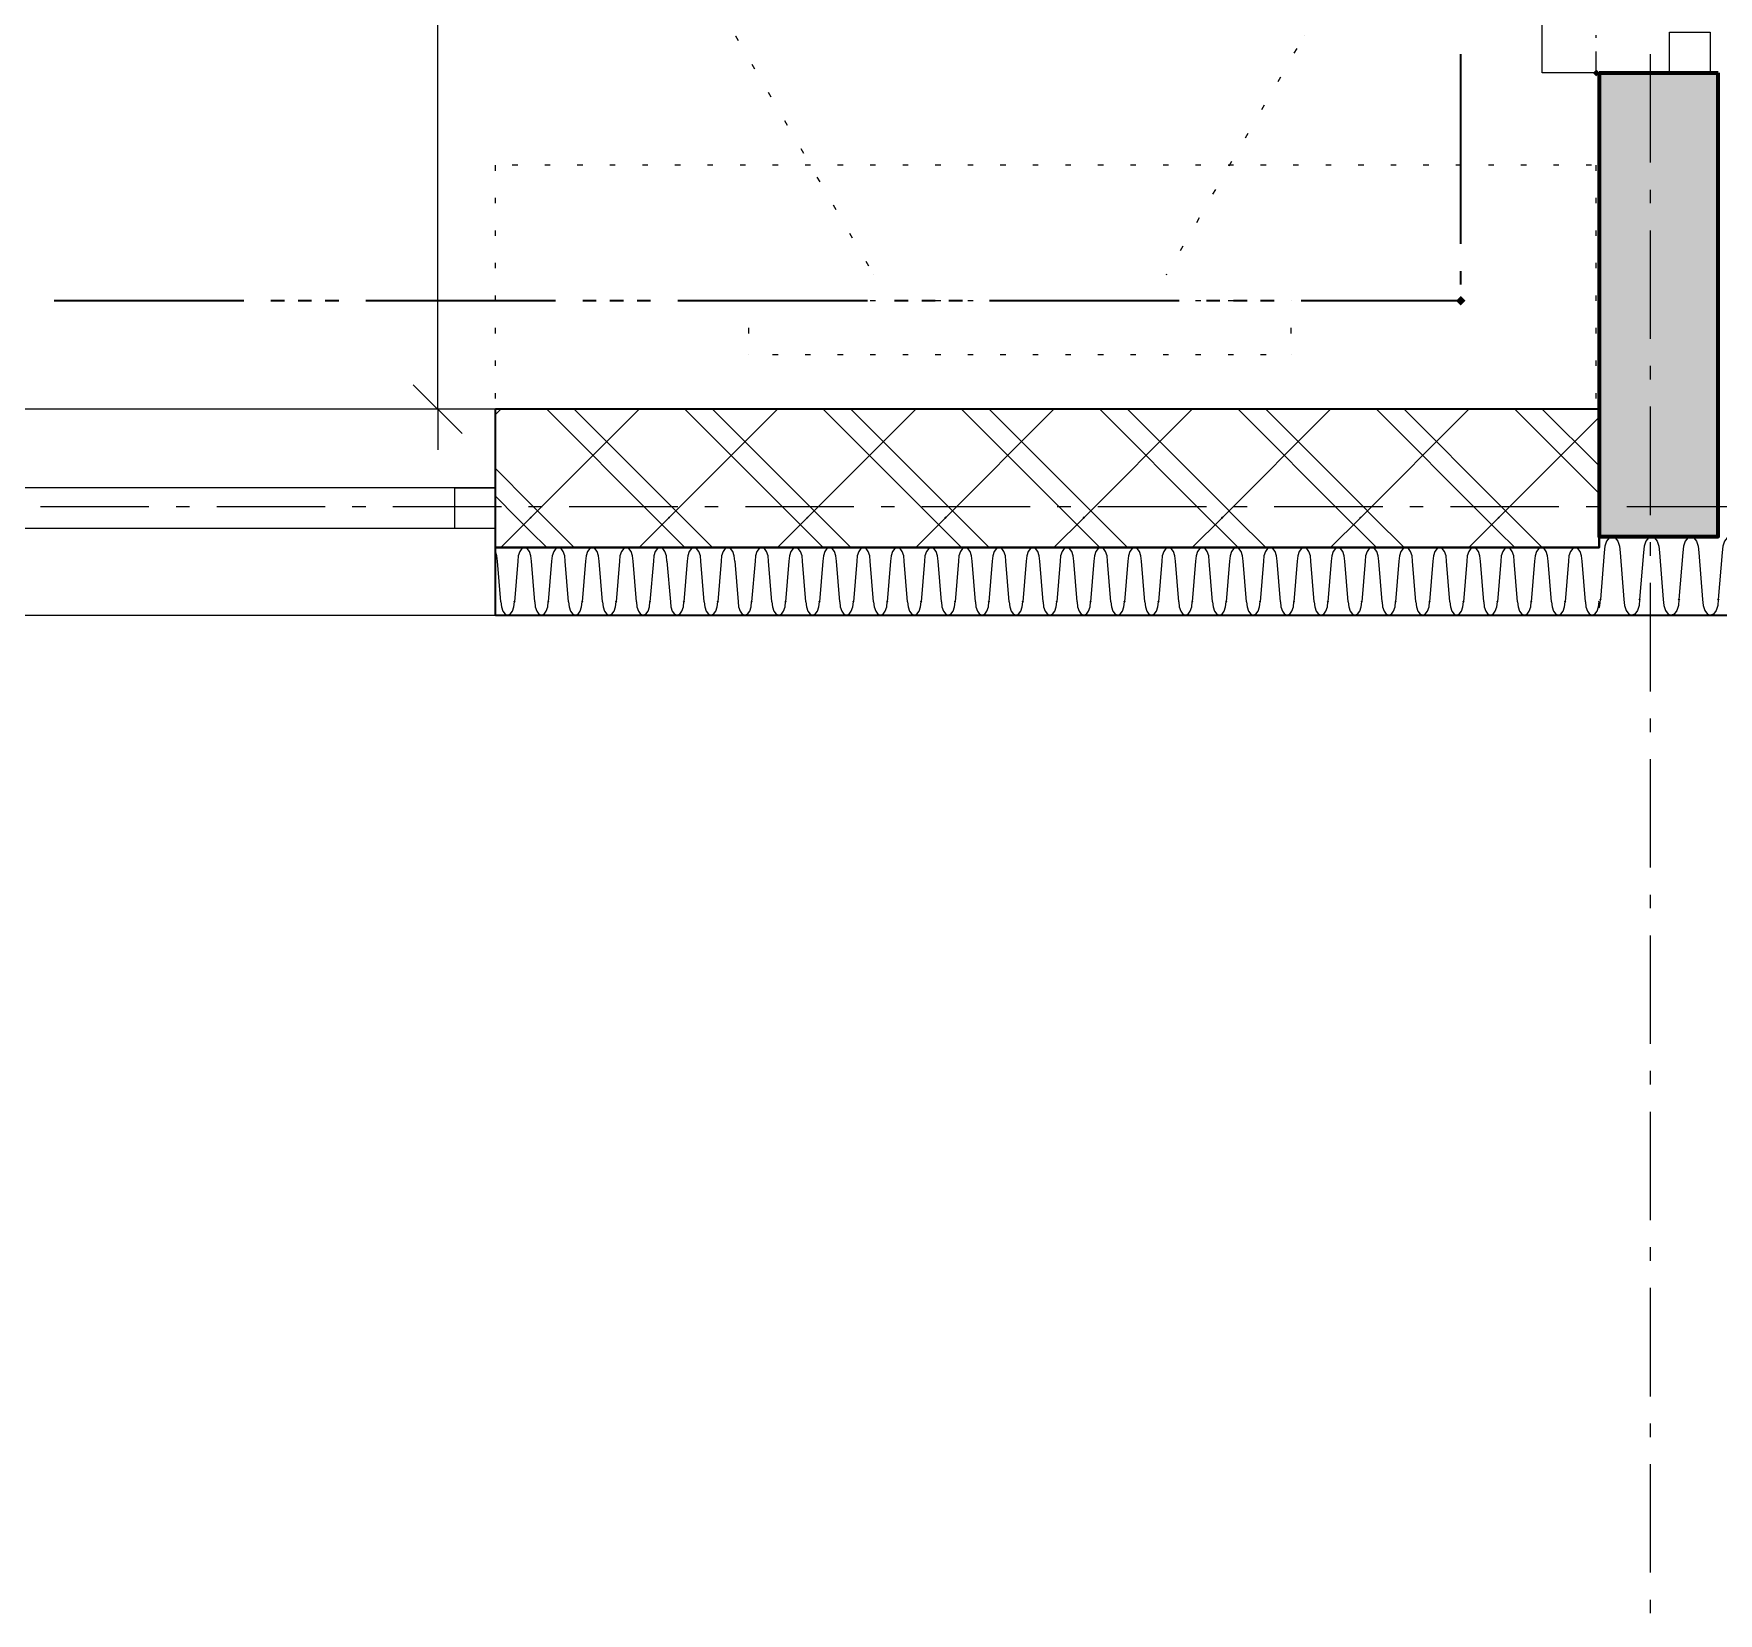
# Model space of a CAD drawing. Header units: millimetres. Extents: x 0 to 594, y 0 to 420.
# Drawn here: x 516.23 to 548.07, y 119.21 to 149.07 of the extents above; entities that cross this region are included whole.
import ezdxf

# ---------------------------------------------------------------- set-up
doc = ezdxf.new("R2010")
doc.units = ezdxf.units.MM
doc.header["$LTSCALE"] = 8
for name, color, linetype in [('PDF_Dvere', 7, 'Continuous'), ('PDF_Koty delkove', 7, 'Continuous'), ('PDF_Nabytek', 7, 'Continuous'), ('PDF_Obecne 0.25', 7, 'Continuous'), ('PDF_Okna', 7, 'Continuous'), ('PDF_Osy hlavni', 7, 'Continuous'), ('PDF_Pozarni useky', 7, 'Continuous'), ('PDF_Steny obvodove nosne', 7, 'Continuous'), ('PDF_Steny sendvic', 7, 'Continuous'), ('PDF_Zatepleni', 7, 'Continuous')]:
    doc.layers.add(name, color=color, linetype=linetype)

msp = doc.modelspace()

# ---------------------------------------------------------------- linework, layer by layer
at = {"layer": 'PDF_Dvere', "lineweight": 25}
msp.add_lwpolyline([(547.917, 149.093), (547.917, 148.324), (547.148, 148.324), (547.148, 149.093)], close=True, dxfattribs=at)
at = {"layer": 'PDF_Koty delkove', "lineweight": 18}
for points in [[(523.866, 141.969), (523.866, 172.383), (523.866, 194.193), (523.866, 195.679), (523.866, 196.704), (523.866, 219.92), (523.866, 221.611), (523.866, 223.712)], [(524.327, 141.508), (523.405, 142.431)], [(524.635, 141.969), (523.866, 141.969), (523.097, 141.969)], [(523.866, 141.969), (523.866, 141.201)]]:
    msp.add_lwpolyline(points, dxfattribs=at)
at = {"layer": 'PDF_Nabytek', "lineweight": 13}
for points in [[(529.496, 149.031), (529.496, 149.031)], [(529.554, 148.931), (529.503, 149.02)], [(540.25, 149.031), (540.25, 149.031)], [(540.057, 148.697), (540.108, 148.786)], [(529.862, 148.398), (529.81, 148.487)], [(539.749, 148.164), (539.801, 148.253)], [(530.169, 147.866), (530.118, 147.954)], [(539.442, 147.632), (539.493, 147.72)], [(530.477, 147.333), (530.425, 147.422)], [(539.134, 147.099), (539.186, 147.188)], [(530.784, 146.8), (530.733, 146.889)], [(524.957, 146.582), (524.957, 146.582)], [(524.957, 146.582), (524.957, 146.582)], [(524.957, 146.477), (524.957, 146.579)], [(525.378, 146.582), (525.275, 146.582)], [(525.993, 146.582), (525.89, 146.582)], [(526.608, 146.582), (526.505, 146.582)], [(527.223, 146.582), (527.12, 146.582)], [(527.838, 146.582), (527.735, 146.582)], [(528.453, 146.582), (528.35, 146.582)], [(529.068, 146.582), (528.965, 146.582)], [(529.683, 146.582), (529.58, 146.582)], [(530.298, 146.582), (530.195, 146.582)], [(530.913, 146.582), (530.81, 146.582)], [(531.528, 146.582), (531.425, 146.582)], [(532.143, 146.582), (532.04, 146.582)], [(532.758, 146.582), (532.655, 146.582)], [(533.373, 146.582), (533.27, 146.582)], [(533.988, 146.582), (533.885, 146.582)], [(534.603, 146.582), (534.5, 146.582)], [(535.218, 146.582), (535.115, 146.582)], [(535.833, 146.582), (535.73, 146.582)], [(536.448, 146.582), (536.345, 146.582)], [(537.063, 146.582), (536.96, 146.582)], [(537.678, 146.582), (537.575, 146.582)], [(538.293, 146.582), (538.19, 146.582)], [(538.908, 146.582), (538.805, 146.582)], [(538.827, 146.566), (538.878, 146.655)], [(539.523, 146.582), (539.42, 146.582)], [(540.138, 146.582), (540.035, 146.582)], [(540.753, 146.582), (540.65, 146.582)], [(541.368, 146.582), (541.265, 146.582)], [(541.983, 146.582), (541.88, 146.582)], [(542.598, 146.582), (542.495, 146.582)], [(543.213, 146.582), (543.11, 146.582)], [(543.828, 146.582), (543.725, 146.582)], [(544.443, 146.582), (544.34, 146.582)], [(545.058, 146.582), (544.955, 146.582)], [(545.673, 146.582), (545.57, 146.582)], [(545.764, 146.582), (545.764, 146.582)], [(545.764, 146.582), (545.764, 146.582)], [(545.764, 146.477), (545.764, 146.579)], [(531.092, 146.268), (531.04, 146.357)], [(524.957, 145.862), (524.957, 145.964)], [(538.519, 146.034), (538.571, 146.123)], [(545.764, 145.862), (545.764, 145.964)], [(531.399, 145.735), (531.348, 145.824)], [(538.212, 145.501), (538.263, 145.59)], [(524.957, 145.247), (524.957, 145.349)], [(531.707, 145.203), (531.655, 145.291)], [(545.764, 145.247), (545.764, 145.349)], [(537.904, 144.969), (537.956, 145.057)], [(524.957, 144.632), (524.957, 144.734)], [(532.014, 144.67), (531.963, 144.759)], [(545.764, 144.632), (545.764, 144.734)], [(532.108, 144.507), (532.108, 144.507)], [(537.638, 144.507), (537.648, 144.525)], [(537.638, 144.507), (537.638, 144.507)], [(524.957, 144.017), (524.957, 144.12)], [(529.748, 144.017), (529.748, 144.019)], [(529.748, 144.019), (529.748, 144.019)], [(529.748, 144.019), (529.748, 144.019)], [(530.298, 144.019), (530.195, 144.019)], [(530.913, 144.019), (530.81, 144.019)], [(531.528, 144.019), (531.425, 144.019)], [(532.143, 144.019), (532.04, 144.019)], [(532.758, 144.019), (532.655, 144.019)], [(533.373, 144.019), (533.27, 144.019)], [(533.988, 144.019), (533.885, 144.019)], [(534.603, 144.019), (534.5, 144.019)], [(535.218, 144.019), (535.115, 144.019)], [(535.833, 144.019), (535.73, 144.019)], [(536.448, 144.019), (536.345, 144.019)], [(537.063, 144.019), (536.96, 144.019)], [(537.678, 144.019), (537.575, 144.019)], [(538.293, 144.019), (538.19, 144.019)], [(538.908, 144.019), (538.805, 144.019)], [(539.523, 144.019), (539.42, 144.019)], [(539.998, 144.017), (539.998, 144.019)], [(539.998, 144.019), (539.998, 144.019)], [(539.998, 144.019), (539.998, 144.019)], [(545.764, 144.017), (545.764, 144.12)], [(524.957, 143.402), (524.957, 143.505)], [(529.748, 143.402), (529.748, 143.505)], [(539.998, 143.402), (539.998, 143.505)], [(545.764, 143.402), (545.764, 143.505)], [(529.748, 142.994), (529.748, 142.994)], [(529.748, 142.994), (529.748, 142.994)], [(530.298, 142.994), (530.195, 142.994)], [(530.913, 142.994), (530.81, 142.994)], [(531.528, 142.994), (531.425, 142.994)], [(532.143, 142.994), (532.04, 142.994)], [(532.758, 142.994), (532.655, 142.994)], [(533.373, 142.994), (533.27, 142.994)], [(533.988, 142.994), (533.885, 142.994)], [(534.603, 142.994), (534.5, 142.994)], [(535.218, 142.994), (535.115, 142.994)], [(535.833, 142.994), (535.73, 142.994)], [(536.448, 142.994), (536.345, 142.994)], [(537.063, 142.994), (536.96, 142.994)], [(537.678, 142.994), (537.575, 142.994)], [(538.293, 142.994), (538.19, 142.994)], [(538.908, 142.994), (538.805, 142.994)], [(539.523, 142.994), (539.42, 142.994)], [(539.998, 142.994), (539.998, 142.994)], [(539.998, 142.994), (539.998, 142.994)], [(524.957, 142.787), (524.957, 142.89)], [(545.764, 142.787), (545.764, 142.89)], [(524.957, 142.172), (524.957, 142.275)], [(545.764, 142.172), (545.764, 142.275)], [(524.957, 141.969), (524.957, 141.969)], [(524.957, 141.969), (524.957, 141.969)], [(525.378, 141.969), (525.275, 141.969)], [(525.993, 141.969), (525.89, 141.969)], [(526.608, 141.969), (526.505, 141.969)], [(527.223, 141.969), (527.12, 141.969)], [(527.838, 141.969), (527.735, 141.969)], [(528.453, 141.969), (528.35, 141.969)], [(529.068, 141.969), (528.965, 141.969)], [(529.683, 141.969), (529.58, 141.969)], [(530.298, 141.969), (530.195, 141.969)], [(530.913, 141.969), (530.81, 141.969)], [(531.528, 141.969), (531.425, 141.969)], [(532.143, 141.969), (532.04, 141.969)], [(532.758, 141.969), (532.655, 141.969)], [(533.373, 141.969), (533.27, 141.969)], [(533.988, 141.969), (533.885, 141.969)], [(534.603, 141.969), (534.5, 141.969)], [(535.218, 141.969), (535.115, 141.969)], [(535.833, 141.969), (535.73, 141.969)], [(536.448, 141.969), (536.345, 141.969)], [(537.063, 141.969), (536.96, 141.969)], [(537.678, 141.969), (537.575, 141.969)], [(538.293, 141.969), (538.19, 141.969)], [(538.908, 141.969), (538.805, 141.969)], [(539.523, 141.969), (539.42, 141.969)], [(540.138, 141.969), (540.035, 141.969)], [(540.753, 141.969), (540.65, 141.969)], [(541.368, 141.969), (541.265, 141.969)], [(541.983, 141.969), (541.88, 141.969)], [(542.598, 141.969), (542.495, 141.969)], [(543.213, 141.969), (543.11, 141.969)], [(543.828, 141.969), (543.725, 141.969)], [(544.443, 141.969), (544.34, 141.969)], [(545.058, 141.969), (544.955, 141.969)], [(545.673, 141.969), (545.57, 141.969)], [(545.764, 141.969), (545.764, 141.969)], [(545.764, 141.969), (545.764, 141.969)]]:
    msp.add_lwpolyline(points, dxfattribs=at)
at = {"layer": 'PDF_Obecne 0.25', "lineweight": 25}
msp.add_lwpolyline([(545.764, 148.324), (544.739, 148.324), (544.739, 158.574), (545.764, 158.574)], dxfattribs=at)
at = {"layer": 'PDF_Okna', "lineweight": 25}
for points in [[(524.957, 141.969), (514.707, 141.969)], [(524.957, 140.483), (514.707, 140.483)], [(524.957, 139.714), (514.707, 139.714)], [(514.707, 138.074), (524.957, 138.074)]]:
    msp.add_lwpolyline(points, dxfattribs=at)
msp.add_lwpolyline([(524.957, 139.714), (524.188, 139.714), (524.188, 140.483), (524.957, 140.483)], close=True, dxfattribs=at)
at = {"layer": 'PDF_Osy hlavni', "lineweight": 18}
for points in [[(546.789, 146.631), (546.789, 148.681)], [(546.789, 145.862), (546.789, 146.118)], [(546.789, 143.3), (546.789, 145.349)], [(546.789, 142.531), (546.789, 142.787)], [(546.789, 139.968), (546.789, 142.018)], [(518.408, 140.124), (516.358, 140.124)], [(519.177, 140.124), (518.921, 140.124)], [(521.739, 140.124), (519.689, 140.124)], [(522.508, 140.124), (522.252, 140.124)], [(525.07, 140.124), (523.02, 140.124)], [(525.839, 140.124), (525.583, 140.124)], [(528.402, 140.124), (526.352, 140.124)], [(529.17, 140.124), (528.914, 140.124)], [(531.733, 140.124), (529.683, 140.124)], [(532.502, 140.124), (532.245, 140.124)], [(535.064, 140.124), (533.014, 140.124)], [(535.833, 140.124), (535.577, 140.124)], [(538.395, 140.124), (536.345, 140.124)], [(539.164, 140.124), (538.908, 140.124)], [(541.727, 140.124), (539.677, 140.124)], [(542.495, 140.124), (542.239, 140.124)], [(545.058, 140.124), (543.008, 140.124)], [(545.827, 140.124), (545.57, 140.124)], [(548.389, 140.124), (546.339, 140.124)], [(546.789, 139.2), (546.789, 139.456)], [(546.789, 136.637), (546.789, 138.687)], [(546.789, 135.868), (546.789, 136.125)], [(546.789, 133.306), (546.789, 135.356)], [(546.789, 132.537), (546.789, 132.793)], [(546.789, 129.975), (546.789, 132.025)], [(546.789, 129.206), (546.789, 129.462)], [(546.789, 126.643), (546.789, 128.693)], [(546.789, 125.875), (546.789, 126.131)], [(546.789, 123.312), (546.789, 125.362)], [(546.789, 122.543), (546.789, 122.8)], [(546.789, 119.981), (546.789, 122.031)], [(546.789, 119.212), (546.789, 119.468)]]:
    msp.add_lwpolyline(points, dxfattribs=at)
at = {"layer": 'PDF_Pozarni useky', "lineweight": 35}
for points in [[(543.202, 145.093), (543.202, 148.681)], [(543.202, 144.325), (543.202, 144.581)], [(520.202, 144.019), (516.614, 144.019)], [(520.97, 144.019), (520.714, 144.019)], [(521.483, 144.019), (521.227, 144.019)], [(521.995, 144.019), (521.739, 144.019)], [(526.095, 144.019), (522.508, 144.019)], [(526.864, 144.019), (526.608, 144.019)], [(527.377, 144.019), (527.12, 144.019)], [(527.889, 144.019), (527.633, 144.019)], [(531.989, 144.019), (528.402, 144.019)], [(532.758, 144.019), (532.502, 144.019)], [(533.27, 144.019), (533.014, 144.019)], [(533.783, 144.019), (533.527, 144.019)], [(537.883, 144.019), (534.295, 144.019)], [(538.652, 144.019), (538.395, 144.019)], [(539.164, 144.019), (538.908, 144.019)], [(539.677, 144.019), (539.42, 144.019)], [(543.202, 144.019), (540.189, 144.019)], [(543.202, 144.019), (543.202, 144.068)]]:
    msp.add_lwpolyline(points, dxfattribs=at)
at = {"layer": 'PDF_Pozarni useky', "lineweight": 35, "transparency": 33554559}
for points in [[(543.292, 144.019), (543.202, 143.93), (543.202, 144.109), (543.112, 144.019)], [(543.202, 143.93), (543.112, 144.019), (543.292, 144.019), (543.202, 144.109)]]:
    msp.add_solid(points, dxfattribs=at)
at = {"layer": 'PDF_Steny obvodove nosne', "lineweight": 70}
for points in [[(545.816, 148.324), (545.816, 141.969), (545.816, 139.561), (548.071, 139.561), (548.071, 148.324)], [(545.816, 148.324), (547.148, 148.324), (547.917, 148.324), (548.071, 148.324)]]:
    msp.add_lwpolyline(points, dxfattribs=at)
at = {"layer": 'PDF_Steny obvodove nosne', "color": 9, "lineweight": 9, "true_color": 0xc0c0c0, "transparency": 33554559}
msp.add_solid([(545.816, 139.561), (548.071, 139.561), (545.816, 148.324), (548.071, 148.324)], dxfattribs=at)
at = {"layer": 'PDF_Steny sendvic', "lineweight": 25}
for points in [[(545.764, 148.988), (545.764, 149.039)], [(545.764, 148.324), (545.764, 148.732)]]:
    msp.add_lwpolyline(points, dxfattribs=at)
at = {"layer": 'PDF_Steny sendvic', "lineweight": 9}
for points in [[(524.957, 141.867), (525.06, 141.969)], [(525.06, 139.356), (525.623, 139.919), (527.673, 141.969)], [(527.976, 139.919), (525.926, 141.969)], [(528.237, 140.181), (526.448, 141.969)], [(527.673, 139.356), (528.237, 139.919), (530.287, 141.969)], [(530.589, 139.919), (528.539, 141.969)], [(530.851, 140.181), (529.062, 141.969)], [(530.287, 139.356), (530.851, 139.919), (532.901, 141.969)], [(533.203, 139.919), (531.153, 141.969)], [(533.464, 140.181), (531.676, 141.969)], [(532.901, 139.356), (533.464, 139.919), (535.514, 141.969)], [(535.817, 139.919), (533.767, 141.969)], [(536.078, 140.181), (534.29, 141.969)], [(535.514, 139.356), (536.078, 139.919), (538.128, 141.969)], [(538.431, 139.919), (536.381, 141.969)], [(538.692, 140.181), (536.903, 141.969)], [(538.128, 139.356), (538.692, 139.919), (540.742, 141.969)], [(541.044, 139.919), (538.994, 141.969)], [(541.306, 140.181), (539.517, 141.969)], [(540.742, 139.356), (541.306, 139.919), (543.356, 141.969)], [(543.658, 139.919), (541.608, 141.969)], [(543.919, 140.181), (542.131, 141.969)], [(543.356, 139.356), (543.919, 139.919), (545.816, 141.816)], [(545.816, 140.376), (544.222, 141.969)], [(545.816, 140.898), (544.744, 141.969)], [(525.623, 140.181), (524.957, 140.847)], [(525.362, 139.919), (524.957, 140.324)], [(525.885, 139.919), (525.623, 140.181)], [(528.498, 139.919), (528.237, 140.181)], [(531.112, 139.919), (530.851, 140.181)], [(533.726, 139.919), (533.464, 140.181)], [(536.34, 139.919), (536.078, 140.181)], [(538.953, 139.919), (538.692, 140.181)], [(541.567, 139.919), (541.306, 140.181)], [(544.181, 139.919), (543.919, 140.181)], [(525.623, 139.658), (525.362, 139.919)], [(526.448, 139.356), (525.885, 139.919)], [(528.237, 139.658), (527.976, 139.919)], [(529.062, 139.356), (528.498, 139.919)], [(530.851, 139.658), (530.589, 139.919)], [(531.676, 139.356), (531.112, 139.919)], [(533.464, 139.658), (533.203, 139.919)], [(534.29, 139.356), (533.726, 139.919)], [(536.078, 139.658), (535.817, 139.919)], [(536.903, 139.356), (536.34, 139.919)], [(538.692, 139.658), (538.431, 139.919)], [(539.517, 139.356), (538.953, 139.919)], [(541.306, 139.658), (541.044, 139.919)], [(542.131, 139.356), (541.567, 139.919)], [(543.919, 139.658), (543.658, 139.919)], [(544.744, 139.356), (544.181, 139.919)], [(525.926, 139.356), (525.623, 139.658)], [(528.539, 139.356), (528.237, 139.658)], [(531.153, 139.356), (530.851, 139.658)], [(533.767, 139.356), (533.464, 139.658)], [(536.381, 139.356), (536.078, 139.658)], [(538.994, 139.356), (538.692, 139.658)], [(541.608, 139.356), (541.306, 139.658)], [(544.222, 139.356), (543.919, 139.658)], [(524.996, 139.099), (524.986, 139.198), (524.958, 139.282), (524.957, 139.283)], [(525.494, 139.356), (525.459, 139.337), (525.417, 139.282), (525.389, 139.198), (525.379, 139.099)], [(525.637, 139.099), (525.627, 139.198), (525.599, 139.282), (525.557, 139.337), (525.521, 139.356)], [(526.135, 139.356), (526.099, 139.337), (526.058, 139.282), (526.03, 139.198), (526.02, 139.099)], [(526.277, 139.099), (526.268, 139.198), (526.24, 139.282), (526.198, 139.337), (526.162, 139.356)], [(526.776, 139.356), (526.74, 139.337), (526.698, 139.282), (526.67, 139.198), (526.66, 139.099)], [(526.908, 139.198), (526.88, 139.282), (526.838, 139.337), (526.803, 139.356)], [(526.918, 139.099), (526.908, 139.198)], [(527.416, 139.356), (527.381, 139.337), (527.339, 139.282), (527.311, 139.198), (527.301, 139.099)], [(527.559, 139.099), (527.549, 139.198), (527.521, 139.282), (527.479, 139.337), (527.443, 139.356)], [(528.057, 139.356), (528.021, 139.337), (527.979, 139.282), (527.951, 139.198), (527.942, 139.099)], [(528.199, 139.099), (528.189, 139.198), (528.161, 139.282), (528.12, 139.337), (528.084, 139.356)], [(528.62, 139.282), (528.592, 139.198), (528.582, 139.099)], [(528.698, 139.356), (528.662, 139.337), (528.62, 139.282)], [(528.84, 139.099), (528.83, 139.198), (528.802, 139.282), (528.76, 139.337), (528.725, 139.356)], [(529.338, 139.356), (529.302, 139.337), (529.261, 139.282), (529.233, 139.198), (529.223, 139.099)], [(529.48, 139.099), (529.471, 139.198), (529.443, 139.282), (529.401, 139.337), (529.365, 139.356)], [(529.979, 139.356), (529.943, 139.337), (529.901, 139.282), (529.873, 139.198), (529.864, 139.099)], [(530.121, 139.099), (530.111, 139.198), (530.083, 139.282), (530.042, 139.337), (530.006, 139.356)], [(530.619, 139.356), (530.584, 139.337), (530.542, 139.282), (530.514, 139.198), (530.504, 139.099)], [(530.762, 139.099), (530.752, 139.198), (530.724, 139.282), (530.682, 139.337), (530.646, 139.356)], [(531.26, 139.356), (531.224, 139.337), (531.182, 139.282), (531.155, 139.198), (531.145, 139.099)], [(531.402, 139.099), (531.392, 139.198), (531.365, 139.282), (531.323, 139.337), (531.287, 139.356)], [(531.901, 139.356), (531.865, 139.337), (531.823, 139.282), (531.795, 139.198), (531.785, 139.099)], [(532.043, 139.099), (532.033, 139.198), (532.005, 139.282), (531.963, 139.337), (531.928, 139.356)], [(532.541, 139.356), (532.505, 139.337), (532.464, 139.282), (532.436, 139.198), (532.426, 139.099)], [(532.684, 139.099), (532.674, 139.198), (532.646, 139.282), (532.604, 139.337), (532.568, 139.356)], [(533.182, 139.356), (533.146, 139.337), (533.104, 139.282), (533.076, 139.198), (533.067, 139.099)], [(533.324, 139.099), (533.314, 139.198), (533.286, 139.282), (533.245, 139.337), (533.209, 139.356)], [(533.823, 139.356), (533.787, 139.337), (533.745, 139.282), (533.717, 139.198), (533.707, 139.099)], [(533.965, 139.099), (533.955, 139.198), (533.927, 139.282), (533.885, 139.337), (533.849, 139.356)], [(534.463, 139.356), (534.427, 139.337), (534.386, 139.282), (534.358, 139.198), (534.348, 139.099), (534.284, 138.331)], [(534.605, 139.099), (534.596, 139.198), (534.568, 139.282), (534.526, 139.337), (534.49, 139.356)], [(535.104, 139.356), (535.068, 139.337), (535.026, 139.282), (534.998, 139.198), (534.988, 139.099)], [(535.167, 139.337), (535.131, 139.356)], [(535.246, 139.099), (535.236, 139.198), (535.208, 139.282), (535.167, 139.337)], [(535.744, 139.356), (535.709, 139.337), (535.667, 139.282), (535.639, 139.198), (535.629, 139.099), (535.566, 138.331)], [(535.887, 139.099), (535.877, 139.198), (535.849, 139.282), (535.807, 139.337), (535.771, 139.356)], [(536.385, 139.356), (536.349, 139.337), (536.307, 139.282), (536.28, 139.198), (536.27, 139.099)], [(536.527, 139.099), (536.517, 139.198), (536.49, 139.282), (536.448, 139.337), (536.412, 139.356)], [(537.026, 139.356), (536.99, 139.337), (536.948, 139.282), (536.92, 139.198), (536.91, 139.099)], [(537.168, 139.099), (537.158, 139.198), (537.13, 139.282), (537.088, 139.337), (537.053, 139.356)], [(537.666, 139.356), (537.63, 139.337), (537.589, 139.282), (537.561, 139.198), (537.551, 139.099)], [(537.808, 139.099), (537.799, 139.198), (537.771, 139.282), (537.729, 139.337), (537.693, 139.356)], [(538.307, 139.356), (538.271, 139.337), (538.229, 139.282), (538.201, 139.198), (538.192, 139.099)], [(538.449, 139.099), (538.439, 139.198), (538.411, 139.282), (538.37, 139.337), (538.334, 139.356)], [(538.947, 139.356), (538.912, 139.337), (538.87, 139.282), (538.842, 139.198), (538.832, 139.099)], [(539.09, 139.099), (539.08, 139.198), (539.052, 139.282), (539.01, 139.337), (538.974, 139.356)], [(539.588, 139.356), (539.552, 139.337), (539.511, 139.282), (539.483, 139.198), (539.473, 139.099)], [(539.73, 139.099), (539.721, 139.198), (539.693, 139.282), (539.651, 139.337), (539.615, 139.356)], [(540.229, 139.356), (540.193, 139.337), (540.151, 139.282), (540.123, 139.198), (540.113, 139.099)], [(540.371, 139.099), (540.361, 139.198), (540.333, 139.282), (540.291, 139.337), (540.256, 139.356)], [(540.869, 139.356), (540.834, 139.337), (540.792, 139.282), (540.764, 139.198), (540.754, 139.099)], [(541.012, 139.099), (541.002, 139.198), (540.974, 139.282), (540.932, 139.337), (540.896, 139.356)], [(541.51, 139.356), (541.474, 139.337), (541.432, 139.282), (541.404, 139.198), (541.395, 139.099)], [(541.652, 139.099), (541.642, 139.198), (541.614, 139.282), (541.573, 139.337), (541.537, 139.356)], [(542.151, 139.356), (542.115, 139.337), (542.073, 139.282), (542.045, 139.198), (542.035, 139.099)], [(542.293, 139.099), (542.283, 139.198), (542.255, 139.282), (542.213, 139.337), (542.178, 139.356)], [(542.791, 139.356), (542.755, 139.337), (542.714, 139.282), (542.686, 139.198), (542.676, 139.099)], [(542.924, 139.198), (542.896, 139.282), (542.854, 139.337), (542.818, 139.356)], [(542.933, 139.099), (542.924, 139.198)], [(543.432, 139.356), (543.396, 139.337), (543.354, 139.282), (543.326, 139.198), (543.317, 139.099)], [(543.574, 139.099), (543.564, 139.198), (543.536, 139.282), (543.495, 139.337), (543.459, 139.356)], [(544.072, 139.356), (544.037, 139.337), (543.995, 139.282), (543.967, 139.198), (543.957, 139.099)], [(544.215, 139.099), (544.205, 139.198), (544.177, 139.282), (544.135, 139.337), (544.099, 139.356)], [(544.635, 139.282), (544.608, 139.198), (544.598, 139.099)], [(544.713, 139.356), (544.677, 139.337), (544.635, 139.282)], [(544.855, 139.099), (544.845, 139.198), (544.818, 139.282), (544.776, 139.337), (544.74, 139.356)], [(545.354, 139.356), (545.318, 139.337), (545.276, 139.282), (545.248, 139.198), (545.238, 139.099)], [(545.559, 138.331), (545.496, 139.099), (545.486, 139.198), (545.458, 139.282), (545.416, 139.337), (545.381, 139.356)], [(525.06, 138.331), (524.996, 139.099)], [(525.379, 139.099), (525.316, 138.331)], [(525.379, 139.099), (525.379, 139.099)], [(525.7, 138.331), (525.637, 139.099)], [(526.02, 139.099), (525.956, 138.331)], [(526.02, 139.099), (526.02, 139.099)], [(526.341, 138.331), (526.277, 139.099)], [(526.66, 139.099), (526.597, 138.331)], [(526.66, 139.099), (526.66, 139.099)], [(526.981, 138.331), (526.918, 139.099)], [(527.301, 139.099), (527.238, 138.331)], [(527.301, 139.099), (527.301, 139.099)], [(527.622, 138.331), (527.559, 139.099)], [(527.942, 139.099), (527.878, 138.331)], [(527.942, 139.099), (527.942, 139.099)], [(528.199, 139.099), (528.263, 138.331), (528.272, 138.233), (528.3, 138.15), (528.342, 138.094), (528.391, 138.074)], [(528.582, 139.099), (528.519, 138.331)], [(528.582, 139.099), (528.582, 139.099)], [(528.903, 138.331), (528.84, 139.099)], [(529.223, 139.099), (529.159, 138.331)], [(529.223, 139.099), (529.223, 139.099)], [(529.48, 139.099), (529.544, 138.331), (529.554, 138.233), (529.581, 138.15), (529.623, 138.094), (529.672, 138.074)], [(529.864, 139.099), (529.8, 138.331)], [(529.864, 139.099), (529.864, 139.099)], [(530.184, 138.331), (530.121, 139.099)], [(530.504, 139.099), (530.441, 138.331)], [(530.504, 139.099), (530.504, 139.099)], [(530.825, 138.331), (530.762, 139.099)], [(531.145, 139.099), (531.081, 138.331)], [(531.145, 139.099), (531.145, 139.099)], [(531.466, 138.331), (531.402, 139.099)], [(531.785, 139.099), (531.722, 138.331)], [(531.785, 139.099), (531.785, 139.099)], [(532.106, 138.331), (532.043, 139.099)], [(532.426, 139.099), (532.363, 138.331)], [(532.426, 139.099), (532.426, 139.099)], [(532.747, 138.331), (532.684, 139.099)], [(533.067, 139.099), (533.003, 138.331)], [(533.067, 139.099), (533.067, 139.099)], [(533.388, 138.331), (533.324, 139.099)], [(533.707, 139.099), (533.644, 138.331)], [(533.707, 139.099), (533.707, 139.099)], [(534.028, 138.331), (533.965, 139.099)], [(534.348, 139.099), (534.348, 139.099)], [(534.669, 138.331), (534.605, 139.099)], [(534.988, 139.099), (534.925, 138.331)], [(534.988, 139.099), (534.988, 139.099)], [(535.309, 138.331), (535.246, 139.099)], [(535.629, 139.099), (535.629, 139.099)], [(535.95, 138.331), (535.887, 139.099)], [(536.27, 139.099), (536.206, 138.331)], [(536.27, 139.099), (536.27, 139.099)], [(536.591, 138.331), (536.527, 139.099)], [(536.91, 139.099), (536.847, 138.331)], [(536.91, 139.099), (536.91, 139.099)], [(537.231, 138.331), (537.168, 139.099)], [(537.551, 139.099), (537.488, 138.331)], [(537.551, 139.099), (537.551, 139.099)], [(537.872, 138.331), (537.808, 139.099)], [(538.192, 139.099), (538.128, 138.331)], [(538.192, 139.099), (538.192, 139.099)], [(538.513, 138.331), (538.449, 139.099)], [(538.832, 139.099), (538.769, 138.331)], [(538.832, 139.099), (538.832, 139.099)], [(539.153, 138.331), (539.09, 139.099)], [(539.473, 139.099), (539.409, 138.331)], [(539.473, 139.099), (539.473, 139.099)], [(539.794, 138.331), (539.73, 139.099)], [(540.113, 139.099), (540.05, 138.331)], [(540.113, 139.099), (540.113, 139.099)], [(540.434, 138.331), (540.371, 139.099)], [(540.754, 139.099), (540.691, 138.331)], [(540.754, 139.099), (540.754, 139.099)], [(541.075, 138.331), (541.012, 139.099)], [(541.395, 139.099), (541.331, 138.331)], [(541.395, 139.099), (541.395, 139.099)], [(541.716, 138.331), (541.652, 139.099)], [(542.035, 139.099), (541.972, 138.331)], [(542.035, 139.099), (542.035, 139.099)], [(542.356, 138.331), (542.293, 139.099)], [(542.676, 139.099), (542.612, 138.331)], [(542.676, 139.099), (542.676, 139.099)], [(542.997, 138.331), (542.933, 139.099)], [(543.317, 139.099), (543.253, 138.331)], [(543.317, 139.099), (543.317, 139.099)], [(543.637, 138.331), (543.574, 139.099)], [(543.957, 139.099), (543.894, 138.331)], [(543.957, 139.099), (543.957, 139.099)], [(544.278, 138.331), (544.215, 139.099)], [(544.598, 139.099), (544.534, 138.331)], [(544.598, 139.099), (544.598, 139.099)], [(544.919, 138.331), (544.855, 139.099)], [(545.238, 139.099), (545.175, 138.331)], [(545.238, 139.099), (545.238, 139.099)], [(525.06, 138.331), (525.069, 138.233), (525.097, 138.15), (525.139, 138.094), (525.188, 138.074)], [(525.188, 138.074), (525.237, 138.094), (525.278, 138.15), (525.306, 138.233), (525.316, 138.331)], [(525.7, 138.331), (525.71, 138.233), (525.738, 138.15), (525.779, 138.094), (525.828, 138.074)], [(525.828, 138.074), (525.877, 138.094), (525.919, 138.15), (525.947, 138.233), (525.956, 138.331)], [(526.341, 138.331), (526.351, 138.233), (526.378, 138.15), (526.42, 138.094), (526.469, 138.074)], [(526.469, 138.074), (526.518, 138.094), (526.559, 138.15), (526.587, 138.233), (526.597, 138.331)], [(526.981, 138.331), (526.991, 138.233), (527.019, 138.15), (527.06, 138.094), (527.11, 138.074)], [(527.11, 138.074), (527.159, 138.094), (527.2, 138.15), (527.228, 138.233), (527.238, 138.331)], [(527.622, 138.331), (527.632, 138.233), (527.66, 138.15), (527.701, 138.094), (527.75, 138.074)], [(527.75, 138.074), (527.799, 138.094), (527.841, 138.15), (527.868, 138.233), (527.878, 138.331)], [(528.391, 138.074), (528.44, 138.094), (528.481, 138.15), (528.509, 138.233), (528.519, 138.331)], [(528.903, 138.331), (528.913, 138.233), (528.941, 138.15), (528.982, 138.094), (529.031, 138.074)], [(529.031, 138.074), (529.08, 138.094), (529.122, 138.15), (529.15, 138.233), (529.159, 138.331)], [(529.672, 138.074), (529.721, 138.094), (529.763, 138.15), (529.79, 138.233), (529.8, 138.331)], [(530.184, 138.331), (530.194, 138.233), (530.222, 138.15), (530.264, 138.094), (530.313, 138.074)], [(530.313, 138.074), (530.362, 138.094), (530.403, 138.15), (530.431, 138.233), (530.441, 138.331)], [(530.825, 138.331), (530.835, 138.233), (530.863, 138.15), (530.904, 138.094), (530.953, 138.074), (531.002, 138.094), (531.044, 138.15), (531.072, 138.233), (531.081, 138.331)], [(531.466, 138.331), (531.475, 138.233), (531.503, 138.15), (531.545, 138.094), (531.594, 138.074)], [(531.594, 138.074), (531.643, 138.094), (531.684, 138.15), (531.712, 138.233), (531.722, 138.331)], [(532.106, 138.331), (532.116, 138.233), (532.144, 138.15), (532.185, 138.094), (532.234, 138.074)], [(532.234, 138.074), (532.283, 138.094), (532.325, 138.15), (532.353, 138.233), (532.363, 138.331)], [(532.747, 138.331), (532.757, 138.233), (532.784, 138.15), (532.826, 138.094), (532.875, 138.074), (532.924, 138.094), (532.966, 138.15), (532.993, 138.233), (533.003, 138.331)], [(533.388, 138.331), (533.397, 138.233), (533.425, 138.15), (533.467, 138.094), (533.516, 138.074)], [(533.516, 138.074), (533.565, 138.094), (533.606, 138.15), (533.634, 138.233), (533.644, 138.331)], [(534.028, 138.331), (534.038, 138.233), (534.066, 138.15), (534.107, 138.094), (534.156, 138.074)], [(534.156, 138.074), (534.205, 138.094), (534.247, 138.15), (534.275, 138.233), (534.284, 138.331)], [(534.669, 138.331), (534.679, 138.233), (534.706, 138.15), (534.748, 138.094), (534.797, 138.074), (534.846, 138.094), (534.888, 138.15), (534.915, 138.233), (534.925, 138.331)], [(535.309, 138.331), (535.319, 138.233), (535.347, 138.15), (535.389, 138.094), (535.438, 138.074)], [(535.438, 138.074), (535.487, 138.094), (535.528, 138.15), (535.556, 138.233), (535.566, 138.331)], [(535.95, 138.331), (535.96, 138.233), (535.988, 138.15), (536.029, 138.094), (536.078, 138.074)], [(536.078, 138.074), (536.127, 138.094), (536.169, 138.15), (536.197, 138.233), (536.206, 138.331)], [(536.591, 138.331), (536.6, 138.233), (536.628, 138.15), (536.67, 138.094), (536.719, 138.074), (536.768, 138.094), (536.809, 138.15), (536.837, 138.233), (536.847, 138.331)], [(537.231, 138.331), (537.241, 138.233), (537.269, 138.15), (537.31, 138.094), (537.359, 138.074), (537.408, 138.094), (537.45, 138.15), (537.478, 138.233), (537.488, 138.331)], [(537.872, 138.331), (537.882, 138.233), (537.909, 138.15)], [(537.909, 138.15), (537.951, 138.094), (538, 138.074), (538.049, 138.094), (538.091, 138.15), (538.118, 138.233), (538.128, 138.331)], [(538.513, 138.331), (538.522, 138.233), (538.55, 138.15), (538.592, 138.094), (538.641, 138.074)], [(538.641, 138.074), (538.69, 138.094), (538.731, 138.15), (538.759, 138.233), (538.769, 138.331)], [(539.153, 138.331), (539.163, 138.233), (539.191, 138.15), (539.232, 138.094), (539.281, 138.074)], [(539.281, 138.074), (539.33, 138.094), (539.372, 138.15), (539.4, 138.233), (539.409, 138.331)], [(539.794, 138.331), (539.804, 138.233), (539.831, 138.15), (539.873, 138.094), (539.922, 138.074)], [(539.922, 138.074), (539.971, 138.094), (540.012, 138.15), (540.04, 138.233), (540.05, 138.331)], [(540.434, 138.331), (540.444, 138.233), (540.472, 138.15), (540.513, 138.094), (540.562, 138.074)], [(540.653, 138.15), (540.681, 138.233), (540.691, 138.331)], [(541.075, 138.331), (541.085, 138.233), (541.113, 138.15), (541.154, 138.094), (541.203, 138.074)], [(541.203, 138.074), (541.252, 138.094), (541.294, 138.15), (541.321, 138.233), (541.331, 138.331)], [(541.716, 138.331), (541.725, 138.233), (541.753, 138.15), (541.795, 138.094), (541.844, 138.074)], [(541.844, 138.074), (541.893, 138.094), (541.934, 138.15), (541.962, 138.233), (541.972, 138.331)], [(542.356, 138.331), (542.366, 138.233), (542.394, 138.15), (542.435, 138.094), (542.484, 138.074)], [(542.484, 138.074), (542.533, 138.094), (542.575, 138.15), (542.603, 138.233), (542.612, 138.331)], [(542.997, 138.331), (543.007, 138.233), (543.034, 138.15), (543.076, 138.094), (543.125, 138.074)], [(543.125, 138.074), (543.174, 138.094), (543.216, 138.15), (543.243, 138.233), (543.253, 138.331)], [(543.637, 138.331), (543.647, 138.233), (543.675, 138.15), (543.717, 138.094), (543.766, 138.074)], [(543.766, 138.074), (543.815, 138.094), (543.856, 138.15), (543.884, 138.233), (543.894, 138.331)], [(544.278, 138.331), (544.288, 138.233), (544.316, 138.15), (544.357, 138.094), (544.406, 138.074)], [(544.406, 138.074), (544.455, 138.094), (544.497, 138.15), (544.525, 138.233), (544.534, 138.331)], [(544.919, 138.331), (544.928, 138.233), (544.956, 138.15), (544.998, 138.094), (545.047, 138.074)], [(545.047, 138.074), (545.096, 138.094), (545.137, 138.15), (545.165, 138.233), (545.175, 138.331)], [(545.559, 138.331), (545.569, 138.233), (545.597, 138.15), (545.638, 138.094), (545.687, 138.074)], [(545.687, 138.074), (545.736, 138.094), (545.778, 138.15), (545.806, 138.233), (545.816, 138.331)], [(540.562, 138.074), (540.612, 138.094), (540.653, 138.15)]]:
    msp.add_lwpolyline(points, dxfattribs=at)
at = {"layer": 'PDF_Steny sendvic', "lineweight": 35}
for points in [[(524.957, 139.356), (545.816, 139.356), (545.816, 139.561), (545.816, 141.969), (545.764, 141.969), (524.957, 141.969)], [(545.816, 139.356), (524.957, 139.356), (524.957, 139.714), (524.957, 140.483), (524.957, 141.969)], [(524.957, 138.074), (524.957, 139.356)], [(524.957, 138.074), (545.816, 138.074)]]:
    msp.add_lwpolyline(points, dxfattribs=at)
at = {"layer": 'PDF_Steny sendvic', "lineweight": 25, "transparency": 33554559}
msp.add_solid([(545.764, 148.26), (545.7, 148.324), (545.828, 148.324), (545.764, 148.388)], dxfattribs=at)
at = {"layer": 'PDF_Steny sendvic', "lineweight": 9, "transparency": 33554559}
for points in [[(525.623, 139.896), (525.6, 139.919), (525.646, 139.919), (525.623, 139.943)], [(528.237, 139.896), (528.214, 139.919), (528.26, 139.919), (528.237, 139.943)], [(530.851, 139.896), (530.828, 139.919), (530.874, 139.919), (530.851, 139.943)], [(533.464, 139.896), (533.441, 139.919), (533.488, 139.919), (533.464, 139.943)], [(536.078, 139.896), (536.055, 139.919), (536.101, 139.919), (536.078, 139.943)], [(538.692, 139.896), (538.669, 139.919), (538.715, 139.919), (538.692, 139.943)], [(541.306, 139.896), (541.283, 139.919), (541.329, 139.919), (541.306, 139.943)], [(543.919, 139.896), (543.896, 139.919), (543.942, 139.919), (543.919, 139.943)], [(525.316, 138.308), (525.293, 138.331), (525.339, 138.331), (525.316, 138.354)], [(525.956, 138.308), (525.933, 138.331), (525.979, 138.331), (525.956, 138.354)], [(526.597, 138.308), (526.574, 138.331), (526.62, 138.331), (526.597, 138.354)], [(527.238, 138.308), (527.215, 138.331), (527.261, 138.331), (527.238, 138.354)], [(527.878, 138.308), (527.855, 138.331), (527.901, 138.331), (527.878, 138.354)], [(528.519, 138.308), (528.496, 138.331), (528.542, 138.331), (528.519, 138.354)], [(529.159, 138.308), (529.136, 138.331), (529.183, 138.331), (529.159, 138.354)], [(529.8, 138.308), (529.777, 138.331), (529.823, 138.331), (529.8, 138.354)], [(530.441, 138.308), (530.418, 138.331), (530.464, 138.331), (530.441, 138.354)], [(531.081, 138.308), (531.058, 138.331), (531.104, 138.331), (531.081, 138.354)], [(531.722, 138.308), (531.699, 138.331), (531.745, 138.331), (531.722, 138.354)], [(532.363, 138.308), (532.34, 138.331), (532.386, 138.331), (532.363, 138.354)], [(533.003, 138.308), (532.98, 138.331), (533.026, 138.331), (533.003, 138.354)], [(533.644, 138.308), (533.621, 138.331), (533.667, 138.331), (533.644, 138.354)], [(534.284, 138.308), (534.261, 138.331), (534.307, 138.331), (534.284, 138.354)], [(534.925, 138.308), (534.902, 138.331), (534.948, 138.331), (534.925, 138.354)], [(535.566, 138.308), (535.543, 138.331), (535.589, 138.331), (535.566, 138.354)], [(536.206, 138.308), (536.183, 138.331), (536.229, 138.331), (536.206, 138.354)], [(536.847, 138.308), (536.824, 138.331), (536.87, 138.331), (536.847, 138.354)], [(537.488, 138.308), (537.464, 138.331), (537.511, 138.331), (537.488, 138.354)], [(538.128, 138.308), (538.105, 138.331), (538.151, 138.331), (538.128, 138.354)], [(538.769, 138.308), (538.746, 138.331), (538.792, 138.331), (538.769, 138.354)], [(539.409, 138.308), (539.386, 138.331), (539.432, 138.331), (539.409, 138.354)], [(540.05, 138.308), (540.027, 138.331), (540.073, 138.331), (540.05, 138.354)], [(540.691, 138.308), (540.668, 138.331), (540.714, 138.331), (540.691, 138.354)], [(541.331, 138.308), (541.308, 138.331), (541.354, 138.331), (541.331, 138.354)], [(541.972, 138.308), (541.949, 138.331), (541.995, 138.331), (541.972, 138.354)], [(542.612, 138.308), (542.589, 138.331), (542.636, 138.331), (542.612, 138.354)], [(543.253, 138.308), (543.23, 138.331), (543.276, 138.331), (543.253, 138.354)], [(543.894, 138.308), (543.871, 138.331), (543.917, 138.331), (543.894, 138.354)], [(544.534, 138.308), (544.511, 138.331), (544.557, 138.331), (544.534, 138.354)], [(545.175, 138.308), (545.152, 138.331), (545.198, 138.331), (545.175, 138.354)], [(545.816, 138.308), (545.793, 138.331), (545.816, 138.354)]]:
    msp.add_solid(points, dxfattribs=at)
at = {"layer": 'PDF_Zatepleni', "lineweight": 35}
for points in [[(548.071, 148.324), (548.071, 139.561), (545.816, 139.561), (545.816, 139.356)], [(545.816, 138.074), (549.557, 138.074), (549.557, 139.561), (549.557, 148.324)]]:
    msp.add_lwpolyline(points, dxfattribs=at)
at = {"layer": 'PDF_Zatepleni', "lineweight": 9}
for points in [[(546.049, 139.561), (546.007, 139.539), (545.959, 139.475), (545.926, 139.378), (545.915, 139.263)], [(546.08, 139.561), (546.121, 139.539), (546.17, 139.475), (546.202, 139.378), (546.214, 139.263), (546.287, 138.372), (546.298, 138.258), (546.331, 138.162), (546.379, 138.097), (546.436, 138.074)], [(546.702, 139.475), (546.669, 139.378), (546.658, 139.263)], [(546.792, 139.561), (546.75, 139.539), (546.702, 139.475)], [(546.823, 139.561), (546.864, 139.539), (546.913, 139.475), (546.945, 139.378), (546.957, 139.263), (547.03, 138.372), (547.042, 138.258), (547.074, 138.162), (547.122, 138.097), (547.179, 138.074)], [(547.535, 139.561), (547.493, 139.539), (547.445, 139.475), (547.412, 139.378), (547.401, 139.263), (547.327, 138.372), (547.316, 138.258), (547.284, 138.162), (547.236, 138.097), (547.179, 138.074)], [(547.566, 139.561), (547.608, 139.539), (547.656, 139.475), (547.688, 139.378), (547.7, 139.263), (547.773, 138.372), (547.785, 138.258), (547.817, 138.162), (547.865, 138.097), (547.922, 138.074)], [(548.278, 139.561), (548.236, 139.539), (548.188, 139.475), (548.155, 139.378), (548.144, 139.263), (548.071, 138.372), (548.059, 138.258), (548.027, 138.162), (547.979, 138.097), (547.922, 138.074)], [(545.915, 139.263), (545.841, 138.372)], [(545.915, 139.263), (545.915, 139.263)], [(546.658, 139.263), (546.584, 138.372), (546.573, 138.258), (546.541, 138.162), (546.493, 138.097), (546.436, 138.074)], [(546.658, 139.263), (546.658, 139.263)], [(547.401, 139.263), (547.401, 139.263)], [(545.816, 138.215), (545.83, 138.258), (545.841, 138.372)]]:
    msp.add_lwpolyline(points, dxfattribs=at)
at = {"layer": 'PDF_Zatepleni', "lineweight": 9, "transparency": 33554559}
for points in [[(545.841, 138.349), (545.818, 138.372), (545.864, 138.372), (545.841, 138.395)], [(546.584, 138.349), (546.561, 138.372), (546.607, 138.372), (546.584, 138.395)], [(547.327, 138.349), (547.304, 138.372), (547.351, 138.372), (547.327, 138.395)], [(548.071, 138.349), (548.047, 138.372), (548.094, 138.372), (548.071, 138.395)]]:
    msp.add_solid(points, dxfattribs=at)

doc.saveas('drawing.dxf')
